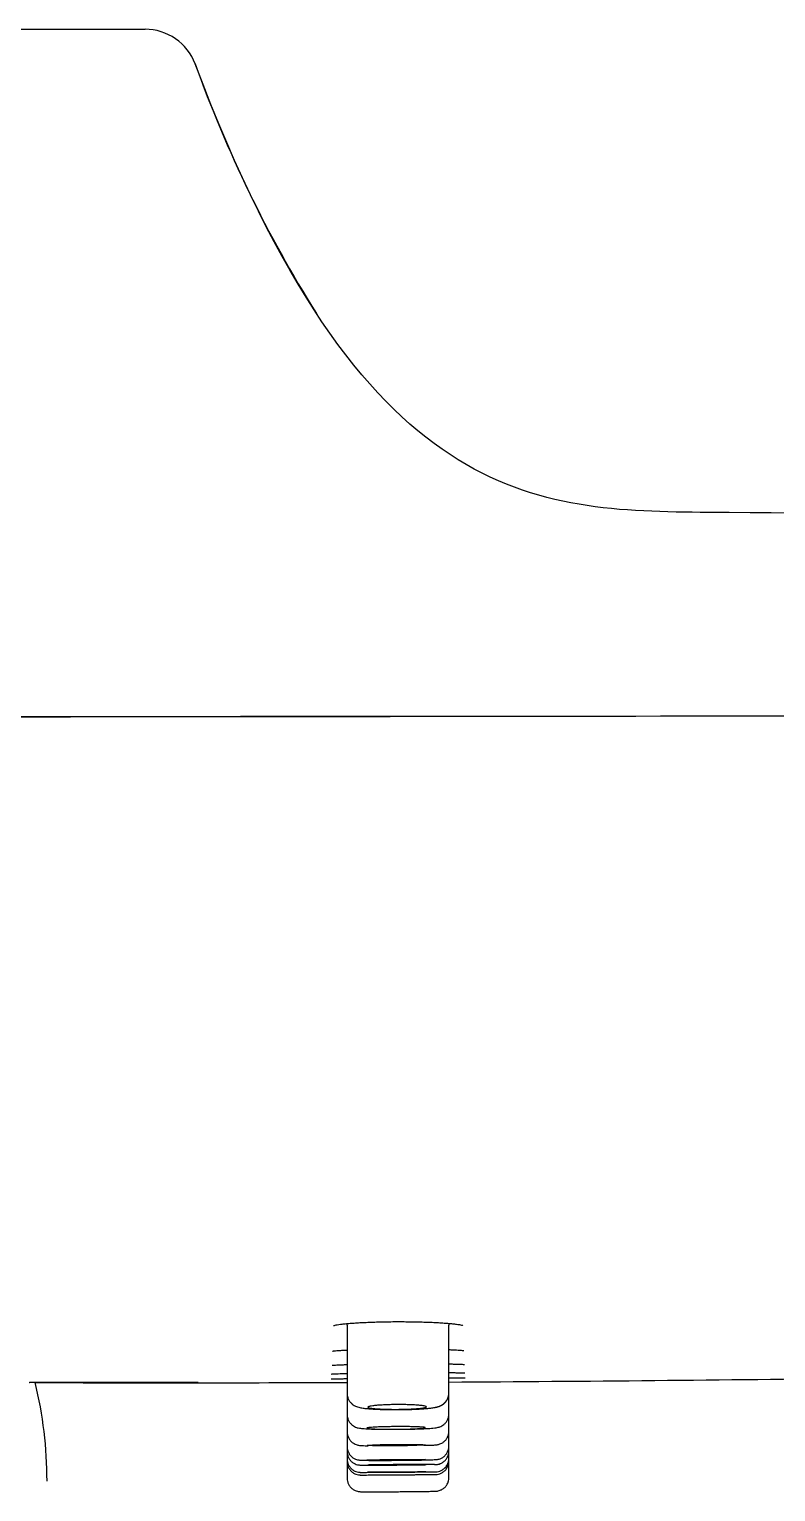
# Model space of a CAD drawing. Header units: millimetres. Extents: x 169 to 4368, y -1049 to 1924.
# Drawn here: x 523.74 to 526.52, y 1204.49 to 1209.95 of the extents above; entities that cross this region are included whole.
import ezdxf

# ---------------------------------------------------------------- set-up
doc = ezdxf.new("R2010")
doc.units = ezdxf.units.MM

msp = doc.modelspace()

# ---------------------------------------------------------------- linework, layer by layer
for p, q in [((522.2389, 1209.9538), (524.1687, 1209.9538)), ((524.9232, 1205.1126), (524.9232, 1204.8578)), ((525.3029, 1204.8593), (525.3029, 1205.113)), ((523.7366, 1204.8984), (523.7378, 1204.8984)), ((524.9232, 1204.8578), (524.9232, 1204.779)), ((525.3029, 1204.781), (525.3029, 1204.8593)), ((524.9232, 1204.779), (524.9232, 1204.7142)), ((525.3029, 1204.7163), (525.3029, 1204.781)), ((524.9232, 1204.7142), (524.9232, 1204.6589)), ((525.3029, 1204.661), (525.3029, 1204.7163)), ((524.9232, 1204.6589), (524.9232, 1204.6403)), ((525.3029, 1204.6422), (525.3029, 1204.661)), ((525.3029, 1204.6151), (525.3029, 1204.6422)), ((524.9232, 1204.6403), (524.9232, 1204.613)), ((524.9232, 1204.613), (524.9232, 1204.6031)), ((524.9232, 1204.6031), (524.9232, 1204.5409)), ((524.9759, 1204.5901), (524.9999, 1204.5904)), ((525.249, 1204.5919), (525.2058, 1204.5922)), ((525.3029, 1204.6051), (525.3029, 1204.6151)), ((525.3029, 1204.5427), (525.3029, 1204.6051))]:
    msp.add_line(p, q)
for centre, radius, start, end in [((524.1687, 1209.7538), 0.2, 20.6435, 90), ((528.8409, 1211.4263), 4.7626, 199.6565, 212.1464), ((525.4551, 1079.4913), 128.6599, 87.406511, 89.636444), ((521.9969, 3773.4674), 2566.0822, 270.0054029, 270.136529), ((523.0553, 3072.645), 1865.2584, 269.9749194, 270.0685779), ((524.8238, 1205.1126), 0.0994, 359.9936, 3.5775), ((525.4023, 1205.113), 0.0994, 176.2816, 180.0076), ((525.3638, 1205.1271), 0.0175, 237.2614, 240.0002), ((524.2722, 1393.3211), 188.4234, 270.313427, 270.780857), ((524.2722, 1393.3211), 188.4234, 269.843022, 270.197949), ((522.2378, 1204.53), 1.565, 0, 13.6159)]:
    msp.add_arc(centre, radius, start, end)
for centre, major_axis, ratio in [((525.107, 1204.6648), (0.1076, 0.0008), 0.025351), ((525.1064, 1204.6097), (0.1093, 0.0008), 0.013646), ((525.1081, 1204.564), (0.1093, 0.0008), 0.0017)]:
    msp.add_ellipse(centre, major_axis=major_axis, ratio=ratio)
for major_axis, ratio in [((0.1093, 0.0008), 0.006386), ((-0.1093, -0.0007), 0.007367)]:
    msp.add_ellipse((525.1093, 1204.5912), major_axis=major_axis, ratio=ratio, start_param=0.785351, end_param=3.926944)
for points, knots in [([(526.2717, 1208.1486), (526.2717, 1208.1487), (526.2717, 1208.1487), (526.2717, 1208.1487), (525.6274, 1208.1553), (524.9831, 1208.1595), (524.3558, 1209.8243)], [0, 0, 0, 0, 0.000018, 0.000018, 0.000018, 1, 1, 1, 1]), ([(524.714, 1209.0455), (524.7136, 1209.0462), (524.7117, 1209.0496), (524.7123, 1209.0486), (524.7122, 1209.0488)], [0, 0, 0, 0, 0.191712, 1, 1, 1, 1]), ([(524.8726, 1205.1113), (524.8726, 1205.1112), (524.8736, 1205.1117), (524.878, 1205.1128), (524.886, 1205.1144), (524.8974, 1205.1161), (524.9118, 1205.1178), (524.929, 1205.1194), (524.9487, 1205.1209), (524.9705, 1205.1223), (524.9941, 1205.1234), (525.0193, 1205.1244), (525.0457, 1205.1252), (525.0729, 1205.1257), (525.1007, 1205.126), (525.1286, 1205.126), (525.1564, 1205.1258), (525.1836, 1205.1253), (525.2099, 1205.1246), (525.235, 1205.1237), (525.2585, 1205.1226), (525.2802, 1205.1213), (525.2998, 1205.1198), (525.3168, 1205.1182), (525.3311, 1205.1166), (525.3423, 1205.1149), (525.3503, 1205.1134), (525.3532, 1205.1126), (525.3542, 1205.1123)], [0, 0, 0, 0, 0.023077, 0.055264, 0.091746, 0.130146, 0.169538, 0.209248, 0.249332, 0.2895, 0.32968, 0.369962, 0.41025, 0.450545, 0.490789, 0.53111, 0.571377, 0.611685, 0.651992, 0.692194, 0.732461, 0.772624, 0.812657, 0.852449, 0.891862, 0.930333, 0.966965, 1, 1, 1, 1]), ([(524.8686, 1205.0158), (524.8686, 1205.0158), (524.8687, 1205.0158), (524.8702, 1205.0161), (524.8754, 1205.0168), (524.8841, 1205.0177), (524.896, 1205.0186), (524.9094, 1205.0193), (524.919, 1205.0198), (524.9232, 1205.02)], [0, 0, 0, 0, 0.0042478, 0.136892, 0.3039807, 0.4863131, 0.6747588, 0.8658183, 1, 1, 1, 1]), ([(525.3029, 1205.0215), (525.3078, 1205.0213), (525.3182, 1205.0209), (525.3321, 1205.0202), (525.3439, 1205.0194), (525.3527, 1205.0186), (525.3561, 1205.0182), (525.3575, 1205.0179)], [0, 0, 0, 0, 0.17699, 0.393787, 0.607328, 0.815028, 1, 1, 1, 1]), ([(525.3575, 1205.0179), (525.3576, 1205.0179), (525.3577, 1205.0179), (525.3579, 1205.0179), (525.3581, 1205.0178), (525.3583, 1205.0178), (525.3585, 1205.0178), (525.3587, 1205.0177), (525.3588, 1205.0177), (525.3589, 1205.0177), (525.359, 1205.0177), (525.3591, 1205.0177), (525.3591, 1205.0176), (525.3592, 1205.0176), (525.3592, 1205.0176), (525.3592, 1205.0176), (525.3592, 1205.0176)], [0, 0, 0, 0, 0.057603, 0.14551, 0.231987, 0.316796, 0.399862, 0.481114, 0.560486, 0.637915, 0.713345, 0.786731, 0.858034, 0.927228, 0.994295, 1, 1, 1, 1]), ([(524.8652, 1204.9304), (524.8652, 1204.9304), (524.8655, 1204.9304), (524.868, 1204.9306), (524.8742, 1204.931), (524.8836, 1204.9314), (524.8961, 1204.9318), (524.9096, 1204.9322), (524.9192, 1204.9324), (524.9232, 1204.9325)], [0, 0, 0, 0, 0.036989, 0.179963, 0.348392, 0.52391, 0.7018, 0.880553, 1, 1, 1, 1]), ([(524.8667, 1204.9628), (524.8667, 1204.9628), (524.8676, 1204.9629), (524.8716, 1204.9633), (524.8795, 1204.9639), (524.8906, 1204.9645), (524.9048, 1204.9651), (524.9164, 1204.9655), (524.9228, 1204.9657), (524.9232, 1204.9657)], [0, 0, 0, 0, 0.090748, 0.250992, 0.42943, 0.614192, 0.801261, 0.988885, 1, 1, 1, 1]), ([(525.3029, 1204.9681), (525.3072, 1204.968), (525.3171, 1204.9678), (525.331, 1204.9674), (525.3436, 1204.967), (525.3532, 1204.9666), (525.3572, 1204.9663), (525.3588, 1204.9661)], [0, 0, 0, 0, 0.150978, 0.369953, 0.586709, 0.800162, 1, 1, 1, 1]), ([(525.3029, 1204.9356), (525.3078, 1204.9356), (525.3182, 1204.9355), (525.3324, 1204.9353), (525.3446, 1204.9351), (525.354, 1204.9349), (525.358, 1204.9348), (525.3597, 1204.9347)], [0, 0, 0, 0, 0.172284, 0.386537, 0.599145, 0.80979, 1, 1, 1, 1]), ([(525.3029, 1204.9162), (525.3074, 1204.9162), (525.3176, 1204.9162), (525.3316, 1204.9161), (525.3443, 1204.916), (525.3541, 1204.9159), (525.3582, 1204.9158), (525.3601, 1204.9158)], [0, 0, 0, 0, 0.157649, 0.373346, 0.587718, 0.800962, 1, 1, 1, 1]), ([(525.3588, 1204.9661), (525.3589, 1204.9661), (525.3591, 1204.9661), (525.3593, 1204.9661), (525.3596, 1204.966), (525.3599, 1204.966), (525.3601, 1204.966), (525.3603, 1204.966), (525.3605, 1204.966), (525.3607, 1204.9659), (525.3608, 1204.9659), (525.3609, 1204.9659), (525.361, 1204.9659), (525.3611, 1204.9659), (525.3612, 1204.9659), (525.3612, 1204.9659), (525.3612, 1204.9659), (525.3612, 1204.9659), (525.3612, 1204.9659)], [0, 0, 0, 0, 0.0467492, 0.1231415, 0.198513, 0.2726564, 0.3454843, 0.4169066, 0.4868309, 0.5551644, 0.6218157, 0.686697, 0.7497263, 0.81083, 0.8699453, 0.927022, 0.9820246, 1, 1, 1, 1]), ([(525.3597, 1204.9347), (525.3598, 1204.9347), (525.3599, 1204.9347), (525.3602, 1204.9346), (525.3606, 1204.9346), (525.3609, 1204.9346), (525.3611, 1204.9346), (525.3614, 1204.9346), (525.3616, 1204.9346), (525.3619, 1204.9346), (525.362, 1204.9345), (525.3622, 1204.9345), (525.3624, 1204.9345), (525.3625, 1204.9345), (525.3626, 1204.9345), (525.3626, 1204.9345), (525.3627, 1204.9345), (525.3627, 1204.9345), (525.3627, 1204.9345), (525.3627, 1204.9345), (525.3627, 1204.9345)], [0, 0, 0, 0, 0.039766, 0.108257, 0.176058, 0.243015, 0.309045, 0.374062, 0.437969, 0.500662, 0.562032, 0.621961, 0.680335, 0.737034, 0.791947, 0.844968, 0.896008, 0.944989, 0.991857, 1, 1, 1, 1]), ([(525.3601, 1204.9158), (525.3602, 1204.9158), (525.3603, 1204.9158), (525.3607, 1204.9157), (525.361, 1204.9157), (525.3613, 1204.9157), (525.3616, 1204.9157), (525.3619, 1204.9157), (525.3622, 1204.9157), (525.3624, 1204.9157), (525.3627, 1204.9157), (525.3629, 1204.9157), (525.363, 1204.9156), (525.3632, 1204.9156), (525.3633, 1204.9156), (525.3634, 1204.9156), (525.3635, 1204.9156), (525.3636, 1204.9156), (525.3636, 1204.9156), (525.3636, 1204.9156), (525.3636, 1204.9156), (525.3636, 1204.9156)], [0, 0, 0, 0, 0.0359663, 0.0997882, 0.1631147, 0.2258319, 0.2878741, 0.3491661, 0.4096219, 0.4691443, 0.5276246, 0.5849428, 0.6409685, 0.6955634, 0.7485838, 0.7998857, 0.8493298, 0.8967886, 0.9421522, 0.9809384, 1, 1, 1, 1]), ([(524.3672, 1204.8992), (524.2735, 1204.899), (524.1824, 1204.8988), (523.9701, 1204.8985), (523.8514, 1204.8984), (523.7378, 1204.8984)], [0, 0, 0, 0, 0.417271, 0.417271, 1, 1, 1, 1]), ([(524.864, 1204.9118), (524.864, 1204.9118), (524.8642, 1204.9118), (524.8662, 1204.9119), (524.8719, 1204.9121), (524.881, 1204.9124), (524.8931, 1204.9127), (524.9072, 1204.9129), (524.9179, 1204.9131), (524.9232, 1204.9132)], [0, 0, 0, 0, 0.020126, 0.158688, 0.325593, 0.498368, 0.672937, 0.848208, 1, 1, 1, 1]), ([(524.9232, 1204.8578), (524.9232, 1204.8535), (524.9241, 1204.8464), (524.928, 1204.835), (524.9342, 1204.8255), (524.9418, 1204.8178), (524.9501, 1204.8123), (524.9587, 1204.8083), (524.9692, 1204.8052), (524.9809, 1204.8031), (524.996, 1204.8013), (525.0115, 1204.8), (525.0281, 1204.799), (525.046, 1204.7982), (525.0649, 1204.7977), (525.0846, 1204.7974), (525.1048, 1204.7973), (525.1251, 1204.7974), (525.1453, 1204.7978), (525.1649, 1204.7984), (525.1836, 1204.7991), (525.2013, 1204.8002), (525.2175, 1204.8014), (525.2332, 1204.8029), (525.2414, 1204.804), (525.2462, 1204.8048)], [0, 0, 0, 0, 0.027353, 0.055113, 0.082676, 0.109486, 0.135275, 0.162729, 0.199635, 0.268336, 0.323079, 0.373284, 0.421875, 0.469499, 0.516635, 0.563558, 0.610241, 0.656976, 0.703708, 0.750605, 0.797804, 0.84545, 0.893999, 0.944408, 1, 1, 1, 1]), ([(525.0006, 1204.8065), (525.0006, 1204.8071), (525.0013, 1204.8077), (525.0033, 1204.8085), (525.0042, 1204.8088), (525.0063, 1204.8094), (525.0075, 1204.8097), (525.0116, 1204.8105), (525.0149, 1204.8111), (525.0209, 1204.8118), (525.023, 1204.8121), (525.0276, 1204.8126), (525.03, 1204.8128), (525.0375, 1204.8135), (525.043, 1204.8139), (525.052, 1204.8144), (525.0551, 1204.8146), (525.0614, 1204.8149), (525.0679, 1204.8152), (525.0746, 1204.8155), (525.0814, 1204.8157), (525.0849, 1204.8158), (525.0955, 1204.816), (525.1026, 1204.8161), (525.1134, 1204.8161), (525.1169, 1204.8161), (525.1241, 1204.8161), (525.1277, 1204.8161), (525.1382, 1204.816), (525.1451, 1204.8158), (525.155, 1204.8156), (525.1583, 1204.8154), (525.1646, 1204.8152), (525.1677, 1204.8151), (525.1766, 1204.8146), (525.1821, 1204.8143), (525.1923, 1204.8135), (525.1968, 1204.813), (525.2028, 1204.8123), (525.2046, 1204.8121), (525.208, 1204.8116), (525.2095, 1204.8113), (525.2137, 1204.8106), (525.2157, 1204.81), (525.2185, 1204.8089), (525.2192, 1204.8083), (525.2192, 1204.8071), (525.2186, 1204.8066), (525.2165, 1204.8057), (525.2156, 1204.8054), (525.2135, 1204.8049), (525.2111, 1204.8043), (525.2081, 1204.8038), (525.2048, 1204.8033), (525.2029, 1204.803), (525.1969, 1204.8023), (525.1924, 1204.8018), (525.1849, 1204.8012), (525.1822, 1204.801), (525.1767, 1204.8006), (525.1738, 1204.8004), (525.1649, 1204.7998), (525.1586, 1204.7995), (525.1487, 1204.7992), (525.1452, 1204.799), (525.1384, 1204.7988), (525.1349, 1204.7988), (525.1244, 1204.7985), (525.1173, 1204.7984), (525.1065, 1204.7984), (525.1028, 1204.7984), (525.0957, 1204.7984), (525.0887, 1204.7984), (525.0817, 1204.7985), (525.0749, 1204.7986), (525.0714, 1204.7987), (525.0615, 1204.799), (525.0552, 1204.7992), (525.0433, 1204.7998), (525.0377, 1204.8001), (525.0276, 1204.8008), (525.023, 1204.8012), (525.017, 1204.8019), (525.0152, 1204.8022), (525.0118, 1204.8026), (525.0103, 1204.8029), (525.0062, 1204.8037), (525.0041, 1204.8042), (525.0013, 1204.8053), (525.0006, 1204.8059), (525.0006, 1204.8065)], [0, 0, 0, 0, 0.03125, 0.03125, 0.046875, 0.046875, 0.0625, 0.0625, 0.09375, 0.09375, 0.109375, 0.109375, 0.125, 0.125, 0.15625, 0.15625, 0.171875, 0.171875, 0.1875, 0.203125, 0.203125, 0.21875, 0.21875, 0.25, 0.25, 0.265625, 0.265625, 0.28125, 0.28125, 0.3125, 0.3125, 0.328125, 0.328125, 0.34375, 0.34375, 0.375, 0.375, 0.40625, 0.40625, 0.421875, 0.421875, 0.4375, 0.4375, 0.46875, 0.46875, 0.5, 0.5, 0.53125, 0.53125, 0.546875, 0.546875, 0.5625, 0.578125, 0.578125, 0.59375, 0.59375, 0.625, 0.625, 0.640625, 0.640625, 0.65625, 0.65625, 0.6875, 0.6875, 0.703125, 0.703125, 0.71875, 0.71875, 0.75, 0.75, 0.765625, 0.765625, 0.78125, 0.796875, 0.796875, 0.8125, 0.8125, 0.84375, 0.84375, 0.875, 0.875, 0.90625, 0.90625, 0.921875, 0.921875, 0.9375, 0.9375, 0.96875, 0.96875, 1, 1, 1, 1]), ([(525.2462, 1204.8048), (525.2464, 1204.8049), (525.2469, 1204.805), (525.248, 1204.8051), (525.2493, 1204.8054), (525.2506, 1204.8056), (525.2519, 1204.8059), (525.2534, 1204.8062), (525.2548, 1204.8065), (525.2561, 1204.8068), (525.2574, 1204.8071), (525.2585, 1204.8073), (525.2595, 1204.8076), (525.2605, 1204.8079), (525.2613, 1204.8081), (525.2621, 1204.8083), (525.2628, 1204.8086), (525.2636, 1204.8088), (525.2643, 1204.809), (525.265, 1204.8092), (525.2657, 1204.8095), (525.2664, 1204.8097), (525.2671, 1204.81), (525.2678, 1204.8103), (525.2685, 1204.8106), (525.2692, 1204.8108), (525.2699, 1204.8111), (525.2706, 1204.8114), (525.2713, 1204.8117), (525.2719, 1204.812), (525.2725, 1204.8123), (525.273, 1204.8125), (525.2737, 1204.8129), (525.2743, 1204.8132), (525.275, 1204.8136), (525.2757, 1204.8139), (525.2763, 1204.8143), (525.277, 1204.8147), (525.2776, 1204.8151), (525.2783, 1204.8155), (525.279, 1204.8159), (525.2796, 1204.8163), (525.2803, 1204.8168), (525.2809, 1204.8172), (525.2816, 1204.8177), (525.2822, 1204.8182), (525.2829, 1204.8187), (525.2835, 1204.8192), (525.2842, 1204.8197), (525.2848, 1204.8203), (525.2855, 1204.8208), (525.2861, 1204.8214), (525.2868, 1204.822), (525.2874, 1204.8226), (525.288, 1204.8232), (525.2887, 1204.8239), (525.2893, 1204.8245), (525.2899, 1204.8252), (525.2905, 1204.8259), (525.2911, 1204.8266), (525.2917, 1204.8273), (525.2922, 1204.8281), (525.2928, 1204.8288), (525.2934, 1204.8296), (525.2939, 1204.8303), (525.2944, 1204.8311), (525.295, 1204.8319), (525.2955, 1204.8327), (525.296, 1204.8336), (525.2964, 1204.8344), (525.2969, 1204.8352), (525.2973, 1204.8361), (525.2978, 1204.837), (525.2982, 1204.8378), (525.2986, 1204.8387), (525.299, 1204.8396), (525.2993, 1204.8405), (525.2997, 1204.8414), (525.3, 1204.8423), (525.3003, 1204.8432), (525.3006, 1204.8441), (525.3009, 1204.845), (525.3012, 1204.846), (525.3014, 1204.8469), (525.3016, 1204.8478), (525.3018, 1204.8488), (525.302, 1204.8497), (525.3022, 1204.8507), (525.3023, 1204.8516), (525.3025, 1204.8526), (525.3026, 1204.8535), (525.3027, 1204.8545), (525.3028, 1204.8555), (525.3028, 1204.8564), (525.3029, 1204.8574), (525.3029, 1204.8583), (525.3029, 1204.859), (525.3029, 1204.8593), (525.3029, 1204.8593)], [0, 0, 0, 0, 0.00802, 0.028739, 0.049923, 0.072005, 0.095177, 0.119623, 0.145322, 0.168325, 0.189231, 0.208214, 0.225598, 0.241668, 0.256654, 0.269102, 0.280698, 0.292756, 0.304382, 0.315532, 0.326266, 0.33777, 0.348862, 0.359574, 0.369955, 0.380045, 0.38988, 0.399493, 0.40891, 0.418157, 0.425461, 0.432795, 0.441886, 0.45086, 0.45971, 0.468453, 0.477108, 0.485688, 0.494209, 0.502683, 0.511122, 0.519536, 0.527934, 0.536326, 0.544719, 0.553116, 0.561524, 0.569949, 0.578393, 0.586861, 0.595355, 0.603877, 0.612428, 0.621008, 0.629617, 0.638254, 0.646919, 0.655609, 0.664164, 0.672951, 0.681761, 0.690589, 0.699433, 0.708289, 0.717155, 0.726031, 0.734912, 0.743798, 0.752687, 0.761578, 0.770469, 0.779359, 0.788246, 0.797131, 0.806013, 0.81489, 0.823762, 0.832629, 0.84149, 0.850346, 0.859195, 0.868037, 0.876873, 0.885702, 0.894525, 0.903341, 0.91215, 0.920952, 0.929748, 0.938537, 0.94732, 0.956096, 0.964865, 0.973629, 0.982386, 0.991137, 0.999882, 1, 1, 1, 1]), ([(524.9232, 1204.779), (524.9231, 1204.7749), (524.9241, 1204.7678), (524.9279, 1204.7564), (524.9343, 1204.7469), (524.9421, 1204.7391), (524.9504, 1204.7339), (524.9583, 1204.7306), (524.9662, 1204.7286), (524.9745, 1204.7273), (524.9854, 1204.7263), (524.9991, 1204.7254), (525.0138, 1204.7248), (525.03, 1204.7243), (525.0476, 1204.724), (525.0665, 1204.7238), (525.0862, 1204.7237), (525.1064, 1204.7237), (525.1268, 1204.7239), (525.1469, 1204.7242), (525.1664, 1204.7246), (525.1848, 1204.7251), (525.2021, 1204.7257), (525.2176, 1204.7265), (525.2321, 1204.7274), (525.2394, 1204.728), (525.2435, 1204.7284)], [0, 0, 0, 0, 0.025902, 0.053265, 0.080297, 0.106392, 0.130393, 0.152132, 0.176557, 0.222492, 0.285638, 0.336244, 0.384696, 0.43219, 0.479162, 0.525876, 0.572497, 0.618958, 0.665486, 0.711975, 0.758602, 0.805385, 0.852412, 0.900033, 0.948717, 1, 1, 1, 1]), ([(525.2435, 1204.7284), (525.2484, 1204.7288), (525.2539, 1204.7295), (525.2621, 1204.731), (525.2692, 1204.7331), (525.2769, 1204.7365), (525.285, 1204.7419), (525.2926, 1204.7498), (525.2985, 1204.7593), (525.3021, 1204.7703), (525.3029, 1204.777), (525.3029, 1204.781)], [0, 0, 0, 0, 0.227184, 0.361727, 0.446243, 0.526461, 0.614816, 0.711678, 0.81008, 0.907837, 1, 1, 1, 1]), ([(524.9232, 1204.7142), (524.9232, 1204.7098), (524.9242, 1204.7024), (524.9285, 1204.6906), (524.9354, 1204.6808), (524.944, 1204.673), (524.9528, 1204.6682), (524.9607, 1204.6655), (524.9676, 1204.6641), (524.9741, 1204.6634), (524.9829, 1204.6629), (524.9935, 1204.6625), (525, 1204.6623), (525.002, 1204.6623)], [0, 0, 0, 0, 0.078451, 0.158702, 0.23798, 0.315163, 0.384171, 0.440599, 0.49824, 0.605407, 0.790282, 0.937774, 1, 1, 1, 1]), ([(525.2144, 1204.7302), (525.2151, 1204.7299), (525.2152, 1204.7296), (525.2142, 1204.7291), (525.2137, 1204.729), (525.2124, 1204.7287), (525.2115, 1204.7285), (525.2085, 1204.728), (525.2058, 1204.7277), (525.2008, 1204.7272), (525.199, 1204.7271), (525.195, 1204.7268), (525.1929, 1204.7267), (525.1862, 1204.7262), (525.1812, 1204.726), (525.1729, 1204.7256), (525.17, 1204.7255), (525.1641, 1204.7253), (525.158, 1204.7251), (525.1516, 1204.7249), (525.145, 1204.7247), (525.1416, 1204.7247), (525.1313, 1204.7244), (525.1243, 1204.7243), (525.1137, 1204.7242), (525.1101, 1204.7242), (525.1029, 1204.7241), (525.0993, 1204.7241), (525.0886, 1204.724), (525.0816, 1204.7241), (525.0713, 1204.7241), (525.0679, 1204.7241), (525.0612, 1204.7242), (525.058, 1204.7243), (525.0485, 1204.7244), (525.0425, 1204.7245), (525.0313, 1204.7248), (525.0262, 1204.725), (525.0194, 1204.7253), (525.0172, 1204.7255), (525.0132, 1204.7257), (525.0113, 1204.7258), (525.0062, 1204.7262), (525.0034, 1204.7265), (524.9991, 1204.727), (524.9977, 1204.7273), (524.9962, 1204.728), (524.9961, 1204.7283), (524.9971, 1204.7288), (524.9976, 1204.729), (524.9989, 1204.7293), (525.0006, 1204.7296), (525.0029, 1204.7299), (525.0056, 1204.7302), (525.0071, 1204.7304), (525.0121, 1204.7309), (525.0161, 1204.7312), (525.0228, 1204.7316), (525.0252, 1204.7317), (525.0302, 1204.732), (525.0329, 1204.7321), (525.0411, 1204.7325), (525.047, 1204.7327), (525.0564, 1204.733), (525.0597, 1204.7331), (525.0663, 1204.7333), (525.0696, 1204.7334), (525.0799, 1204.7336), (525.0868, 1204.7337), (525.0976, 1204.7339), (525.1012, 1204.7339), (525.1083, 1204.7339), (525.1155, 1204.734), (525.1225, 1204.734), (525.1296, 1204.734), (525.1331, 1204.7339), (525.1434, 1204.7339), (525.15, 1204.7338), (525.1627, 1204.7336), (525.1688, 1204.7334), (525.1799, 1204.7331), (525.185, 1204.7329), (525.1919, 1204.7326), (525.1941, 1204.7325), (525.1981, 1204.7322), (525.1999, 1204.7321), (525.2051, 1204.7317), (525.2079, 1204.7315), (525.2122, 1204.7309), (525.2136, 1204.7306), (525.2144, 1204.7302)], [0, 0, 0, 0, 0.03125, 0.03125, 0.046875, 0.046875, 0.0625, 0.0625, 0.09375, 0.09375, 0.109375, 0.109375, 0.125, 0.125, 0.15625, 0.15625, 0.171875, 0.171875, 0.1875, 0.203125, 0.203125, 0.21875, 0.21875, 0.25, 0.25, 0.265625, 0.265625, 0.28125, 0.28125, 0.3125, 0.3125, 0.328125, 0.328125, 0.34375, 0.34375, 0.375, 0.375, 0.40625, 0.40625, 0.421875, 0.421875, 0.4375, 0.4375, 0.46875, 0.46875, 0.5, 0.5, 0.53125, 0.53125, 0.546875, 0.546875, 0.5625, 0.578125, 0.578125, 0.59375, 0.59375, 0.625, 0.625, 0.640625, 0.640625, 0.65625, 0.65625, 0.6875, 0.6875, 0.703125, 0.703125, 0.71875, 0.71875, 0.75, 0.75, 0.765625, 0.765625, 0.78125, 0.796875, 0.796875, 0.8125, 0.8125, 0.84375, 0.84375, 0.875, 0.875, 0.90625, 0.90625, 0.921875, 0.921875, 0.9375, 0.9375, 0.96875, 0.96875, 1, 1, 1, 1]), ([(525.242, 1204.6648), (525.2456, 1204.665), (525.2509, 1204.6654), (525.2571, 1204.666), (525.2632, 1204.6671), (525.2696, 1204.6689), (525.2773, 1204.6723), (525.2855, 1204.6778), (525.293, 1204.6858), (525.2987, 1204.6951), (525.3022, 1204.7059), (525.3029, 1204.7125), (525.3029, 1204.7163)], [0, 0, 0, 0, 0.173728, 0.345677, 0.419984, 0.48317, 0.553539, 0.639965, 0.731498, 0.822815, 0.913286, 1, 1, 1, 1]), ([(524.9232, 1204.6589), (524.9232, 1204.6544), (524.9242, 1204.6469), (524.9286, 1204.6351), (524.9355, 1204.6253), (524.9443, 1204.6175), (524.9533, 1204.6126), (524.9614, 1204.6101), (524.9676, 1204.609), (524.9728, 1204.6086), (524.9785, 1204.6083), (524.9887, 1204.6081), (525.0006, 1204.6079), (525.0148, 1204.6078), (525.031, 1204.6078), (525.0489, 1204.6077), (525.0681, 1204.6078), (525.0883, 1204.6079), (525.1091, 1204.608), (525.1299, 1204.6082), (525.1504, 1204.6084), (525.1701, 1204.6086), (525.1886, 1204.6089), (525.2055, 1204.6092), (525.2205, 1204.6095), (525.2334, 1204.6098), (525.2442, 1204.6102), (525.252, 1204.6106), (525.2565, 1204.6109), (525.2628, 1204.6118), (525.271, 1204.614), (525.2804, 1204.6186), (525.2899, 1204.6265), (525.2973, 1204.6367), (525.3019, 1204.6489), (525.3029, 1204.6565), (525.3029, 1204.661)], [0, 0, 0, 0, 0.021459, 0.042939, 0.064171, 0.084988, 0.104348, 0.11884, 0.131064, 0.148946, 0.195475, 0.235179, 0.272782, 0.309781, 0.346582, 0.383251, 0.419884, 0.456395, 0.492991, 0.529539, 0.566091, 0.602675, 0.639304, 0.676044, 0.712895, 0.750143, 0.788269, 0.831779, 0.864037, 0.877723, 0.89189, 0.911497, 0.93383, 0.956229, 0.978351, 1, 1, 1, 1]), ([(525.2096, 1204.6648), (525.2132, 1204.6647), (525.225, 1204.6647), (525.2346, 1204.6647), (525.242, 1204.6648)], [0, 0, 0, 0, 0.286913, 1, 1, 1, 1]), ([(525.249, 1204.5919), (525.2513, 1204.592), (525.2538, 1204.5921), (525.2574, 1204.5923), (525.2634, 1204.5931), (525.2717, 1204.5955), (525.2811, 1204.6003), (525.2903, 1204.6083), (525.2975, 1204.6184), (525.3019, 1204.6304), (525.3029, 1204.6378), (525.3029, 1204.6422)], [0, 0, 0, 0, 0.209167, 0.294327, 0.35078, 0.431985, 0.535846, 0.652668, 0.771089, 0.887991, 1, 1, 1, 1]), ([(524.9232, 1204.6403), (524.9231, 1204.6362), (524.9241, 1204.6292), (524.9279, 1204.6178), (524.9344, 1204.6081), (524.9427, 1204.6001), (524.952, 1204.5946), (524.9604, 1204.5917), (524.9671, 1204.5906), (524.9717, 1204.5902), (524.9734, 1204.5902), (524.9753, 1204.5901), (524.9759, 1204.5901)], [0, 0, 0, 0, 0.1107101, 0.2279936, 0.3440196, 0.4583487, 0.5692403, 0.6636324, 0.7240933, 0.7807135, 0.9300723, 1, 1, 1, 1]), ([(524.9232, 1204.613), (524.9231, 1204.6088), (524.9241, 1204.6014), (524.9283, 1204.5896), (524.9354, 1204.5796), (524.9443, 1204.5715), (524.9547, 1204.5662), (524.9631, 1204.5638), (524.9704, 1204.5631), (524.9736, 1204.563), (524.975, 1204.563), (524.9808, 1204.563), (524.9894, 1204.563), (525.0009, 1204.5631), (525.0147, 1204.5632), (525.0308, 1204.5633), (525.0487, 1204.5634), (525.068, 1204.5635), (525.0884, 1204.5636), (525.1093, 1204.5638), (525.1303, 1204.5639), (525.151, 1204.5641), (525.1708, 1204.5643), (525.1893, 1204.5644), (525.2061, 1204.5646), (525.2209, 1204.5647), (525.2332, 1204.5648), (525.243, 1204.5649), (525.2501, 1204.565), (525.2532, 1204.5651), (525.2548, 1204.5651), (525.2611, 1204.5656), (525.2696, 1204.5676), (525.2797, 1204.5723), (525.2895, 1204.5803), (525.2971, 1204.5904), (525.3019, 1204.6027), (525.3029, 1204.6105), (525.3029, 1204.6151)], [0, 0, 0, 0, 0.019954, 0.041073, 0.06195, 0.082506, 0.102513, 0.12025, 0.129277, 0.137283, 0.168846, 0.206512, 0.242689, 0.278638, 0.314516, 0.350365, 0.3862, 0.422027, 0.45785, 0.493671, 0.529492, 0.565314, 0.601139, 0.63697, 0.672811, 0.708672, 0.744576, 0.780597, 0.817082, 0.857538, 0.869665, 0.877251, 0.893275, 0.913316, 0.934754, 0.956813, 0.978566, 1, 1, 1, 1]), ([(524.9232, 1204.6031), (524.9231, 1204.5988), (524.9241, 1204.5914), (524.9283, 1204.5796), (524.9354, 1204.5697), (524.9443, 1204.5616), (524.9547, 1204.5563), (524.9631, 1204.5538), (524.9704, 1204.5531), (524.9736, 1204.5531), (524.975, 1204.5531), (524.9808, 1204.5531), (524.9894, 1204.5531), (525.0009, 1204.5531), (525.0147, 1204.5532), (525.0308, 1204.5533), (525.0487, 1204.5534), (525.068, 1204.5536), (525.0884, 1204.5537), (525.1093, 1204.5538), (525.1303, 1204.554), (525.151, 1204.5542), (525.1708, 1204.5543), (525.1893, 1204.5545), (525.2061, 1204.5546), (525.2209, 1204.5548), (525.2332, 1204.5549), (525.243, 1204.555), (525.2501, 1204.555), (525.2532, 1204.5551), (525.2548, 1204.5551), (525.2611, 1204.5556), (525.2696, 1204.5576), (525.2797, 1204.5623), (525.2895, 1204.5703), (525.2971, 1204.5804), (525.3019, 1204.5928), (525.3029, 1204.6005), (525.3029, 1204.6051)], [0, 0, 0, 0, 0.019954, 0.041073, 0.06195, 0.082506, 0.102513, 0.12025, 0.129277, 0.137283, 0.168846, 0.206512, 0.242689, 0.278638, 0.314516, 0.350365, 0.3862, 0.422027, 0.45785, 0.493671, 0.529492, 0.565314, 0.601139, 0.63697, 0.672811, 0.708672, 0.744576, 0.780597, 0.817082, 0.857538, 0.869664, 0.877251, 0.893275, 0.913316, 0.934754, 0.956813, 0.978566, 1, 1, 1, 1]), ([(524.9232, 1204.5409), (524.9231, 1204.5368), (524.9241, 1204.5298), (524.9279, 1204.5184), (524.9344, 1204.5087), (524.9427, 1204.5007), (524.952, 1204.4952), (524.9604, 1204.4923), (524.9671, 1204.4912), (524.9717, 1204.4908), (524.9745, 1204.4907), (524.9805, 1204.4906), (524.9894, 1204.4906), (525.001, 1204.4905), (525.009, 1204.4905), (525.0142, 1204.4906)], [0, 0, 0, 0, 0.062566, 0.128846, 0.194416, 0.259027, 0.321695, 0.375039, 0.409207, 0.441204, 0.525611, 0.659286, 0.775523, 0.88963, 1, 1, 1, 1]), ([(525.0141, 1204.4906), (525.0193, 1204.4905), (525.0288, 1204.4905), (525.0464, 1204.4906), (525.0649, 1204.4906), (525.0848, 1204.4907), (525.1051, 1204.4908), (525.1257, 1204.4909), (525.146, 1204.4911), (525.1656, 1204.4913), (525.1841, 1204.4915), (525.2012, 1204.4917), (525.2164, 1204.4919), (525.2295, 1204.4921), (525.2403, 1204.4923), (525.249, 1204.4925), (525.2535, 1204.4927), (525.2574, 1204.4929), (525.2634, 1204.4937), (525.2717, 1204.4961), (525.2811, 1204.5009), (525.2903, 1204.5089), (525.2975, 1204.519), (525.3019, 1204.531), (525.3029, 1204.5384), (525.3029, 1204.5427)], [0, 0, 0, 0, 0.05015, 0.101792, 0.153413, 0.20499, 0.256606, 0.308204, 0.359734, 0.411426, 0.462984, 0.514684, 0.566439, 0.618443, 0.670952, 0.725216, 0.78859, 0.811355, 0.826446, 0.848155, 0.87592, 0.907149, 0.938806, 0.970057, 1, 1, 1, 1])]:
    msp.add_open_spline(points, degree=3, knots=knots)

doc.saveas('drawing.dxf')
